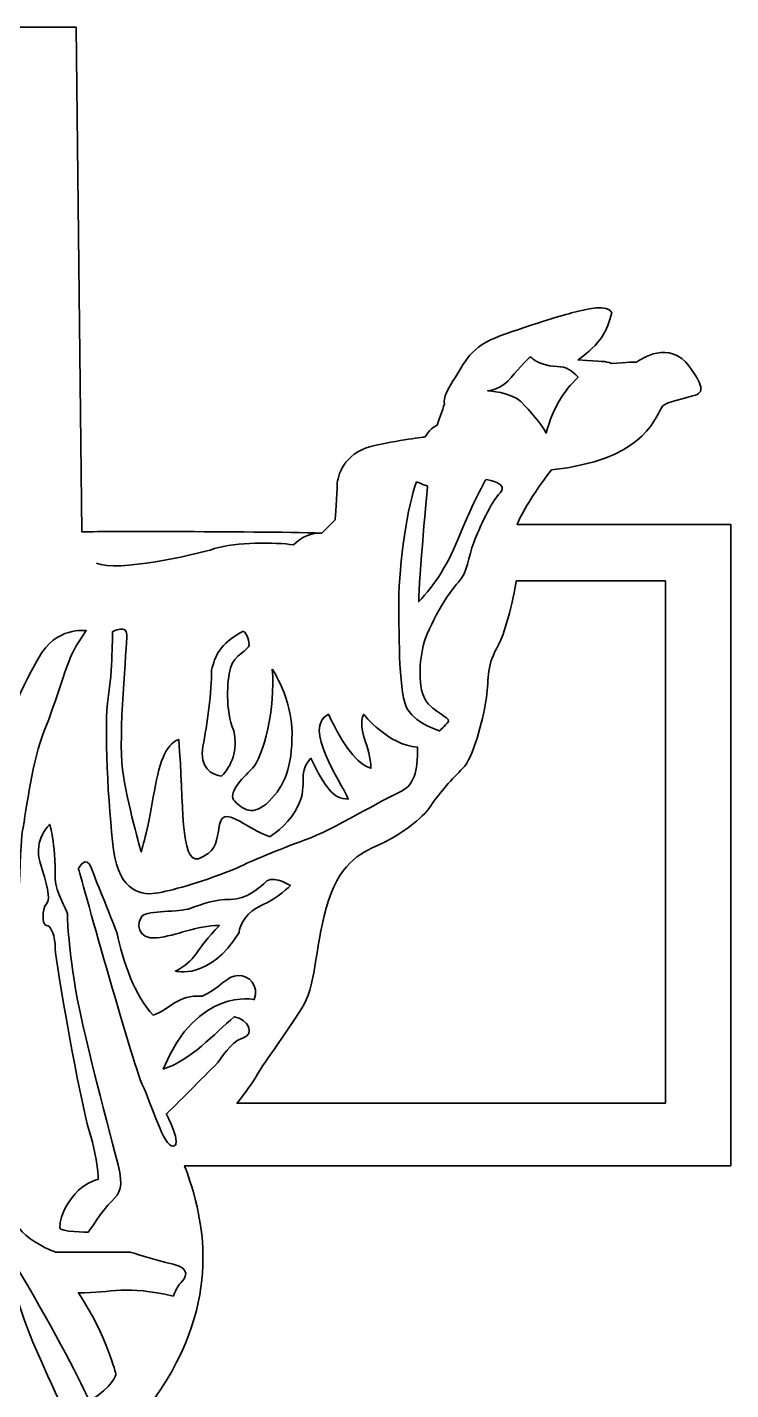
# Model space of a CAD drawing. Header units: millimetres. Extents: x 256 to 869, y -289 to -8.
# Drawn here: x 805 to 869, y -134.9 to -11 of the extents above; entities that cross this region are included whole.
import ezdxf

# ---------------------------------------------------------------- set-up
doc = ezdxf.new("R2010")
doc.units = ezdxf.units.MM
doc.header["$MEASUREMENT"] = 0
doc.layers.add('Capa 1', color=7, linetype='Continuous', lineweight=0)

# ---------------------------------------------------------------- blocks, each defined once
blk = doc.blocks.new('Block_1')
at = {"layer": 'Capa 1', "color": 22, "lineweight": 35, "true_color": 0xe52421}
blk.add_lwpolyline([(848.9, -63.71)], dxfattribs=at)
for points, knots in [([(735.38, -114.56), (735.38, -114.56), (726.76, -126.72), (726.42, -129.79), (726.09, -132.86), (727.49, -135.34), (731.3, -137.94), (735.11, -140.55), (734.98, -142.42), (735.11, -145.56), (735.24, -148.7), (735.68, -150.4), (736.91, -151.64), (738.15, -152.88), (738.25, -153.51), (738.25, -155.18), (738.25, -156.85), (740.06, -158.66), (741.46, -160.06), (741.12, -164.07), (740.32, -169.08), (738.38, -174.16), (736.45, -179.24), (738.38, -183.51), (740.52, -186.39), (740.26, -187.25), (739.32, -188.59), (738.92, -189.33), (738.52, -190.06), (736.78, -192.07), (734.91, -194.4), (733.04, -196.74), (735.88, -199.12), (737.78, -201.02), (737.78, -208.9), (739.82, -208.47), (741.79, -210.44), (743.53, -214.18), (746.6, -218.33), (748.21, -217.66), (749.81, -216.99), (749.41, -213.38), (749.41, -207.37), (749.81, -209.31), (752.08, -211.58), (752.08, -211.58), (752.08, -211.58), (752.08, -286.35), (752.08, -286.35), (752.08, -286.35), (809.01, -286.35), (809.01, -286.35), (809.01, -286.35), (809.15, -277.33), (809.01, -255.28), (810.88, -255.28), (811.42, -254.47), (811.42, -254.47), (811.42, -254.47), (811.42, -254.47), (811.89, -253.74), (812.35, -253), (811.89, -251.94), (811.35, -250), (810.82, -248.06), (812.22, -248.13), (813.62, -247.59), (815.03, -247.06), (815.36, -246.72), (816.9, -244.65), (818.43, -242.58), (818.03, -241.65), (817.83, -240.58), (817.63, -239.51), (815.76, -239.24), (813.49, -238.04), (811.22, -236.83), (815.09, -235.83), (816.36, -235.36), (817.63, -234.9), (817.77, -234.83), (817.77, -233.49), (817.77, -230.95), (814.56, -228.01), (813.36, -226.81), (812.15, -225.61), (805, -220.4), (805, -220.4), (805, -220.4), (808.21, -216.86), (809.21, -216.32), (810.21, -215.79), (812.95, -215.52), (814.69, -214.98), (816.43, -214.45), (818.1, -213.18), (819.44, -212.78), (820.77, -212.38), (821.44, -212.91), (822.04, -211.38), (822.64, -209.84), (821.64, -208.64), (820.57, -207.1), (819.5, -205.56), (819.3, -204.69), (817.57, -200.82), (813.22, -196.08), (815.23, -198.48), (809.28, -195.74), (809.15, -195.21), (808.61, -194.74), (808.61, -194.74), (808.61, -194.74), (808.61, -193.54), (808.61, -172.42), (810.15, -176.3), (811.15, -174.23), (812.42, -172.42), (813.69, -170.62), (814.02, -170.48), (815.16, -167.34), (816.3, -164.2), (816.9, -162.6), (817.5, -157.12), (819.77, -153.91), (819.77, -153.04), (820.3, -148.77), (820.84, -144.49), (819.77, -144.29), (815.09, -137.61), (823.11, -128.12), (820.71, -119.77), (820.44, -118.3), (820.17, -116.83), (819.3, -114.56), (819.3, -114.56), (819.3, -114.56), (869.02, -114.56), (869.02, -114.56), (869.02, -114.56), (869.02, -56.22), (869.02, -56.22), (869.02, -56.22), (849.57, -56.22), (849.57, -56.22), (849.57, -56.22), (850.37, -54.22), (852.71, -51.26), (860.8, -50.37), (861.93, -47), (862.8, -45.47), (863.24, -45.03), (864.91, -44.76), (865.81, -44.46), (866.71, -44.16), (866.34, -43.33), (864.94, -41.46), (862.97, -39.48), (860.46, -41.46), (860.46, -41.46), (860.46, -41.46), (859.46, -41.46), (858.19, -41.59), (857.52, -41.32), (857.39, -41.46), (855.12, -41.26), (857.19, -39.79), (857.76, -38.62), (858.19, -36.99), (857.92, -36.13), (855.79, -36.65), (854.52, -36.99), (853.25, -37.33), (850.91, -38.05), (848.1, -39.05), (845.29, -40.05), (844.83, -41.46), (843.76, -43.13), (842.69, -44.8), (842.96, -45.26), (842.96, -45.26), (842.96, -45.26), (842.96, -45.26), (842.29, -47.2), (841.49, -47.6), (841.22, -48.27), (841.22, -48.27), (841.22, -48.27), (838.75, -48.54), (836.27, -49.14), (833.8, -49.74), (833.2, -51.88), (833.2, -52.61), (833.2, -53.35), (833, -55.82), (833, -55.82), (833, -55.82), (832.43, -56.39), (831.8, -57.02), (825.25, -56.82), (809.95, -56.89), (809.95, -56.89), (809.95, -56.89), (809.45, -11), (809.45, -11), (809.45, -11), (753.02, -11), (753.02, -11), (753.02, -11), (753.02, -16.12), (753.02, -16.12), (753.02, -16.12), (752.92, -38.45), (752.92, -38.45), (752.92, -38.45), (752.92, -57.36), (752.92, -57.36), (752.92, -57.36), (748.74, -57.63), (736.81, -57.36), (734.28, -56.02), (733.97, -56.41), (731.85, -56.41), (730.7, -54.45), (729.7, -54.25), (727.73, -53.68), (726.52, -51.65), (725.25, -50.68), (723.62, -50.28), (720.81, -46.13), (719.14, -44.4), (716.94, -42.49), (715.73, -39.52), (714.16, -37.25), (713.39, -36.48), (712.63, -35.71), (704.47, -30.53), (704.07, -33.1), (703.67, -35.68), (707.48, -37.75), (708.28, -38.55), (707.51, -38.35), (705.64, -38.48), (704.51, -38.38), (703.91, -37.25), (703.14, -37.01), (701.33, -35.97), (699.53, -34.93), (699.6, -36.48), (699.6, -36.48), (699.6, -36.48), (699.4, -36.68), (697.83, -36.21), (696.26, -35.74), (695.45, -36.04), (695.52, -36.41), (695.59, -36.78), (695.45, -36.91), (695.72, -37.91), (695.99, -38.92), (697.54, -39.84), (698.53, -40.82), (699.51, -41.81), (699.3, -42.46), (700.03, -44.4), (700.77, -46.33), (703.3, -47.3), (705.91, -47.5), (708.12, -48.71), (709.32, -48.34), (710.72, -49.01), (712.12, -49.67), (712.12, -52.45), (712.12, -52.45), (712.12, -52.45), (712.12, -56.22), (712.12, -56.22), (712.12, -56.22), (692.75, -56.22), (692.75, -56.22), (692.75, -56.22), (692.75, -114.56), (692.75, -114.56)], [0, 0, 0, 0, 1, 1, 1, 2, 2, 2, 3, 3, 3, 4, 4, 4, 5, 5, 5, 6, 6, 6, 7, 7, 7, 8, 8, 8, 9, 9, 9, 10, 10, 10, 11, 11, 11, 12, 12, 12, 13, 13, 13, 14, 14, 14, 15, 15, 15, 16, 16, 16, 17, 17, 17, 18, 18, 18, 19, 19, 19, 20, 20, 20, 21, 21, 21, 22, 22, 22, 23, 23, 23, 24, 24, 24, 25, 25, 25, 26, 26, 26, 27, 27, 27, 28, 28, 28, 29, 29, 29, 30, 30, 30, 31, 31, 31, 32, 32, 32, 33, 33, 33, 34, 34, 34, 35, 35, 35, 36, 36, 36, 37, 37, 37, 38, 38, 38, 39, 39, 39, 40, 40, 40, 41, 41, 41, 42, 42, 42, 43, 43, 43, 44, 44, 44, 45, 45, 45, 46, 46, 46, 47, 47, 47, 48, 48, 48, 49, 49, 49, 50, 50, 50, 51, 51, 51, 52, 52, 52, 53, 53, 53, 54, 54, 54, 55, 55, 55, 56, 56, 56, 57, 57, 57, 58, 58, 58, 59, 59, 59, 60, 60, 60, 61, 61, 61, 62, 62, 62, 63, 63, 63, 64, 64, 64, 65, 65, 65, 66, 66, 66, 67, 67, 67, 68, 68, 68, 69, 69, 69, 70, 70, 70, 71, 71, 71, 72, 72, 72, 73, 73, 73, 74, 74, 74, 75, 75, 75, 76, 76, 76, 77, 77, 77, 78, 78, 78, 79, 79, 79, 80, 80, 80, 81, 81, 81, 82, 82, 82, 83, 83, 83, 84, 84, 84, 85, 85, 85, 86, 86, 86, 87, 87, 87, 88, 88, 88, 89, 89, 89, 90, 90, 90, 91, 91, 91, 92, 92, 92, 93, 93, 93, 94, 94, 94, 94]), ([(849.91, -41.86), (850.76, -41.01), (850.71, -40.85), (851.01, -41.16), (851.31, -41.46), (852.31, -41.86), (853.21, -41.86), (854.11, -41.86), (854.53, -42.25), (855.12, -42.83), (853.78, -44.17), (852.91, -45.47), (852.21, -47.92), (851.81, -47.08), (850.76, -45.92), (849.91, -45.06), (849.05, -44.21), (846.9, -44.06), (846.9, -44.06), (848.6, -43.86), (849.05, -42.71), (849.91, -41.86)], [0, 0, 0, 0, 1, 1, 1, 2, 2, 2, 3, 3, 3, 4, 4, 4, 5, 5, 5, 6, 6, 6, 7, 7, 7, 7]), ([(840.42, -52.35), (841.42, -52.75), (841.42, -52.75), (841.42, -52.75), (841.42, -52.75), (840.62, -61.2), (840.62, -63.24), (842.05, -61.8), (843.32, -59.8), (844.43, -57.02), (845.53, -54.25), (846.73, -52.15), (846.73, -52.15), (847.03, -52.15), (848.84, -52.55), (848.03, -53.35), (847.23, -54.15), (846.13, -56.56), (845.63, -57.86), (845.13, -59.16), (845.08, -60.62), (844.23, -61.47), (843.37, -62.32), (841.42, -65.58), (841.02, -67.28), (840.62, -68.99), (840.52, -71.59), (841.52, -72.59), (842.52, -73.6), (843.67, -73.85), (843.22, -74.3), (842.77, -74.75), (842.52, -75), (842.52, -75), (842.52, -75), (840.42, -74.4), (839.62, -73.09), (838.81, -71.79), (838.81, -66.71), (838.81, -63.24), (838.81, -59.76), (839.62, -54.35), (840.42, -52.35)], [0, 0, 0, 0, 1, 1, 1, 2, 2, 2, 3, 3, 3, 4, 4, 4, 5, 5, 5, 6, 6, 6, 7, 7, 7, 8, 8, 8, 9, 9, 9, 10, 10, 10, 11, 11, 11, 12, 12, 12, 13, 13, 13, 14, 14, 14, 14]), ([(831.8, -57.02), (831.8, -57.02), (830.45, -56.85), (829.21, -58.09), (827.59, -57.83), (823.98, -57.83), (822.04, -58.43), (820.1, -59.03), (813.22, -60.57), (811.28, -59.76)], [0, 0, 0, 0, 1, 1, 1, 2, 2, 2, 3, 3, 3, 3]), ([(863.07, -108.88), (863.07, -108.88), (824.09, -108.88), (824.09, -108.88), (824.09, -108.88), (824.24, -108.67), (824.24, -108.67), (824.63, -108.16), (825.66, -106.81), (825.98, -106.17), (826.39, -105.37), (829.09, -101.76), (830.19, -99.86), (831.3, -97.95), (831.2, -94.14), (832.4, -90.43), (833.6, -86.73), (835.61, -86.02), (837.31, -85.22), (839.01, -84.42), (840.92, -83.02), (841.72, -81.81), (842.52, -80.61), (843.67, -79.36), (844.63, -78.41), (845.58, -77.45), (846.43, -74.1), (846.73, -72.29), (847.03, -70.49), (846.73, -69.19), (847.73, -67.48), (848.74, -65.78), (849.5, -61.37), (849.5, -61.37), (849.5, -61.37), (863.07, -61.37), (863.07, -61.37), (863.07, -61.37), (863.07, -108.88), (863.07, -108.88)], [0, 0, 0, 0, 1, 1, 1, 2, 2, 2, 3, 3, 3, 4, 4, 4, 5, 5, 5, 6, 6, 6, 7, 7, 7, 8, 8, 8, 9, 9, 9, 10, 10, 10, 11, 11, 11, 12, 12, 12, 13, 13, 13, 13]), ([(818.97, -125.21), (818.57, -125.61), (818.27, -126.42), (818.27, -126.42), (813.96, -125.41), (812.75, -126.12), (809.65, -126.12), (812.25, -130.03), (813.05, -133.53), (813.05, -133.53), (813.05, -133.53), (812.8, -134.69), (810.65, -135.94), (809.45, -133.43), (807.24, -129.12), (803.63, -123.11), (803.63, -127.52), (805.64, -130.73), (810.85, -142.55), (810.85, -150.37), (809.15, -155.78), (808.46, -159.19), (807.78, -162.6), (806.74, -162.4), (806.74, -162.4), (806.74, -162.4), (806.34, -149.87), (806.34, -149.87), (806.34, -149.87), (805.64, -151.67), (804.23, -152.48), (804.23, -149.37), (804.23, -142.25), (803.83, -138.94), (803.43, -135.64), (801.03, -130.43), (801.03, -130.43), (801.03, -130.43), (800.83, -134.43), (800.83, -134.43), (800.83, -134.43), (800.13, -137.64), (800.13, -139.75), (800.13, -141.85), (799.72, -147.06), (800.23, -148.27), (800.73, -149.47), (801.18, -150.42), (800.63, -150.97), (799.02, -148.87), (797.52, -144.26), (797.52, -141.45), (797.52, -138.64), (798.02, -131.83), (798.52, -129.62), (799.02, -127.42), (798.52, -120.5), (798.82, -118), (799.12, -115.49), (800.33, -112.08), (800.83, -110.18), (801.33, -108.28), (801.73, -102.06), (801.73, -102.06), (801.73, -102.06), (802.03, -88.03), (802.03, -81.81), (802.03, -75.6), (804.44, -71.29), (806, -68.38), (807.56, -65.48), (810.35, -65.88), (810.35, -65.88), (810.35, -65.88), (810.35, -65.88), (809.45, -67.28), (808.54, -68.68), (807.64, -72.39), (806.54, -75), (805.44, -77.61), (804.94, -82.02), (804.54, -84.22), (804.13, -86.43), (803.63, -116.39), (803.63, -118.7), (803.63, -121), (807.54, -122.41), (807.54, -122.41), (807.54, -122.41), (814.36, -122.41), (814.36, -122.41), (814.36, -122.41), (816.56, -123.11), (818.27, -123.51), (819.97, -123.91), (819.37, -124.81), (818.97, -125.21)], [0, 0, 0, 0, 1, 1, 1, 2, 2, 2, 3, 3, 3, 4, 4, 4, 5, 5, 5, 6, 6, 6, 7, 7, 7, 8, 8, 8, 9, 9, 9, 10, 10, 10, 11, 11, 11, 12, 12, 12, 13, 13, 13, 14, 14, 14, 15, 15, 15, 16, 16, 16, 17, 17, 17, 18, 18, 18, 19, 19, 19, 20, 20, 20, 21, 21, 21, 22, 22, 22, 23, 23, 23, 24, 24, 24, 25, 25, 25, 26, 26, 26, 27, 27, 27, 28, 28, 28, 29, 29, 29, 30, 30, 30, 31, 31, 31, 32, 32, 32, 32]), ([(812.35, -71.99), (812.75, -69.59), (812.75, -65.98), (812.75, -65.98), (812.75, -65.98), (814.06, -65.28), (814.06, -66.28), (814.06, -67.28), (813.26, -75.5), (813.66, -78.51), (814.06, -81.51), (815.36, -86.02), (815.36, -86.02), (815.36, -86.02), (815.96, -84.02), (816.46, -81.01), (816.96, -78.01), (817.57, -76.2), (818.77, -75.8), (819.27, -81.61), (818.87, -87.03), (820.57, -86.63), (822.08, -86.02), (822.18, -85.32), (822.38, -84.12), (822.58, -82.92), (822.68, -82.22), (824.68, -83.42), (826.69, -84.62), (827.09, -84.62), (827.09, -84.62), (827.09, -84.62), (828.59, -83.62), (829.34, -82.37), (830.09, -81.11), (830.09, -80.31), (830.09, -79.61), (830.09, -78.91), (830.14, -78.16), (830.8, -77.5), (832.1, -80.11), (832.8, -81.21), (834.2, -81.21), (833.5, -79.51), (829.99, -74.7), (832.4, -73.5), (833.8, -76.4), (835, -78.01), (836.26, -78.41), (836.26, -76.4), (834.95, -74.9), (835.61, -73.5), (835.61, -73.5), (837.81, -76.3), (840.52, -76.5), (840.52, -78.71), (840.22, -80.01), (838.81, -80.61), (837.41, -81.21), (832.8, -84.02), (830.29, -84.92), (827.79, -85.82), (825.38, -86.83), (824.18, -87.43), (821.07, -88.73), (818.47, -89.43), (816.96, -89.73), (815.46, -90.03), (813.36, -89.73), (812.85, -85.82), (812.35, -81.91), (811.95, -74.4), (812.35, -71.99)], [0, 0, 0, 0, 1, 1, 1, 2, 2, 2, 3, 3, 3, 4, 4, 4, 5, 5, 5, 6, 6, 6, 7, 7, 7, 8, 8, 8, 9, 9, 9, 10, 10, 10, 11, 11, 11, 12, 12, 12, 13, 13, 13, 14, 14, 14, 15, 15, 15, 16, 16, 16, 17, 17, 17, 18, 18, 18, 19, 19, 19, 20, 20, 20, 21, 21, 21, 22, 22, 22, 23, 23, 23, 24, 24, 24, 24]), ([(820.97, -76.4), (821.37, -74.5), (821.77, -71.39), (821.77, -69.49), (822.08, -68.18), (822.48, -67.08), (824.58, -65.98), (824.85, -65.84), (825.18, -66.68), (825.18, -67.18), (825.18, -67.68), (823.78, -68.08), (823.48, -69.29), (823.18, -70.49), (822.98, -73.09), (823.78, -75), (824.18, -76.8), (823.58, -78.21), (822.68, -79.11), (821.87, -79.11), (820.57, -78.31), (820.97, -76.4)], [0, 0, 0, 0, 1, 1, 1, 2, 2, 2, 3, 3, 3, 4, 4, 4, 5, 5, 5, 6, 6, 6, 7, 7, 7, 7]), ([(827.29, -69.39), (827.29, -69.39), (829.09, -72.09), (829.09, -75.2), (829.09, -78.31), (828.44, -79.96), (826.99, -81.41), (825.53, -82.87), (824.58, -82.12), (823.88, -81.41), (823.18, -80.71), (824.48, -79.41), (825.48, -78.41), (826.49, -77.4), (827.59, -72.89), (827.29, -69.39)], [0, 0, 0, 0, 1, 1, 1, 2, 2, 2, 3, 3, 3, 4, 4, 4, 5, 5, 5, 5]), ([(810.65, -111.48), (809.85, -108.88), (807.54, -96.05), (807.54, -94.84), (807.54, -93.64), (807.14, -92.71), (806.74, -92.71), (806.34, -92.71), (806.29, -91.19), (806.74, -90.74), (807.19, -90.28), (806.74, -88.93), (806.14, -86.9), (805.54, -84.88), (807.04, -83.52), (807.04, -83.52), (807.04, -83.52), (807.54, -85.02), (807.54, -88.5), (807.54, -89.68), (808.64, -91.34), (808.64, -91.64), (808.64, -91.94), (808.64, -93.44), (809.25, -97.65), (809.85, -101.86), (812.75, -112.48), (813.26, -114.49), (813.76, -116.49), (813.46, -116.99), (812.65, -117.8), (811.85, -118.6), (810.55, -120.6), (810.55, -120.6), (810.55, -120.6), (807.94, -120.6), (807.94, -120.2), (807.94, -118.9), (808.9, -117.55), (809.65, -116.79), (810.4, -116.04), (811.45, -115.79), (811.45, -115.79), (811.45, -115.79), (811.45, -114.09), (810.65, -111.48)], [0, 0, 0, 0, 1, 1, 1, 2, 2, 2, 3, 3, 3, 4, 4, 4, 5, 5, 5, 6, 6, 6, 7, 7, 7, 8, 8, 8, 9, 9, 9, 10, 10, 10, 11, 11, 11, 12, 12, 12, 13, 13, 13, 14, 14, 14, 15, 15, 15, 15]), ([(822.05, -105.47), (821.31, -106.21), (820.37, -107.14), (819.51, -108.01), (818.64, -108.88), (817.65, -109.86), (817.65, -109.86), (817.65, -109.86), (819.17, -112.79), (818.27, -112.79), (817.36, -112.79), (816.36, -109.08), (815.46, -107.17), (814.56, -105.27), (809.65, -87.53), (809.65, -87.53), (809.65, -87.53), (810.35, -86.12), (810.85, -87.53), (811.35, -88.93), (812.75, -92.24), (813.16, -93.44), (813.66, -95.85), (814.76, -99.15), (816.46, -100.86), (818.12, -100.31), (818.62, -98.95), (820.9, -99.15), (822.48, -98.45), (823.18, -97.25), (824.18, -97.25), (825.18, -97.25), (826.11, -98.15), (825.65, -99.45), (825.65, -99.45), (820.47, -98.25), (817.36, -105.77), (819.87, -104.97), (822.01, -102.56), (823.83, -101.01), (825.08, -101.26), (825.78, -102.56), (824.58, -102.96), (823.38, -103.36), (822.78, -104.73), (822.05, -105.47)], [0, 0, 0, 0, 1, 1, 1, 2, 2, 2, 3, 3, 3, 4, 4, 4, 5, 5, 5, 6, 6, 6, 7, 7, 7, 8, 8, 8, 9, 9, 9, 10, 10, 10, 11, 11, 11, 12, 12, 12, 13, 13, 13, 14, 14, 14, 15, 15, 15, 15]), ([(816.76, -93.84), (814.96, -94.04), (814.91, -92.39), (815.46, -91.84), (816.01, -91.29), (818.77, -91.54), (819.87, -91.14), (820.97, -90.74), (821.98, -90.33), (823.48, -90.33), (824.98, -90.33), (826.08, -89.33), (826.79, -88.63), (827.59, -88.18), (828.94, -89.08), (828.94, -89.08), (828.94, -89.08), (827.79, -90.23), (826.39, -90.84), (824.98, -91.44), (824.28, -92.64), (824.28, -93.34), (821.57, -97.75), (818.47, -96.85), (818.47, -96.85), (820.37, -95.95), (820.26, -94.93), (822.48, -92.71), (820.37, -92.71), (818.57, -93.64), (816.76, -93.84)], [0, 0, 0, 0, 1, 1, 1, 2, 2, 2, 3, 3, 3, 4, 4, 4, 5, 5, 5, 6, 6, 6, 7, 7, 7, 8, 8, 8, 9, 9, 9, 10, 10, 10, 10])]:
    blk.add_open_spline(points, degree=3, knots=knots, dxfattribs=at)

msp = doc.modelspace()

# ---------------------------------------------------------------- block references
at = {"layer": 'Capa 1'}
msp.add_blockref('Block_1', (0, 0), dxfattribs=at)

doc.saveas('drawing.dxf')
